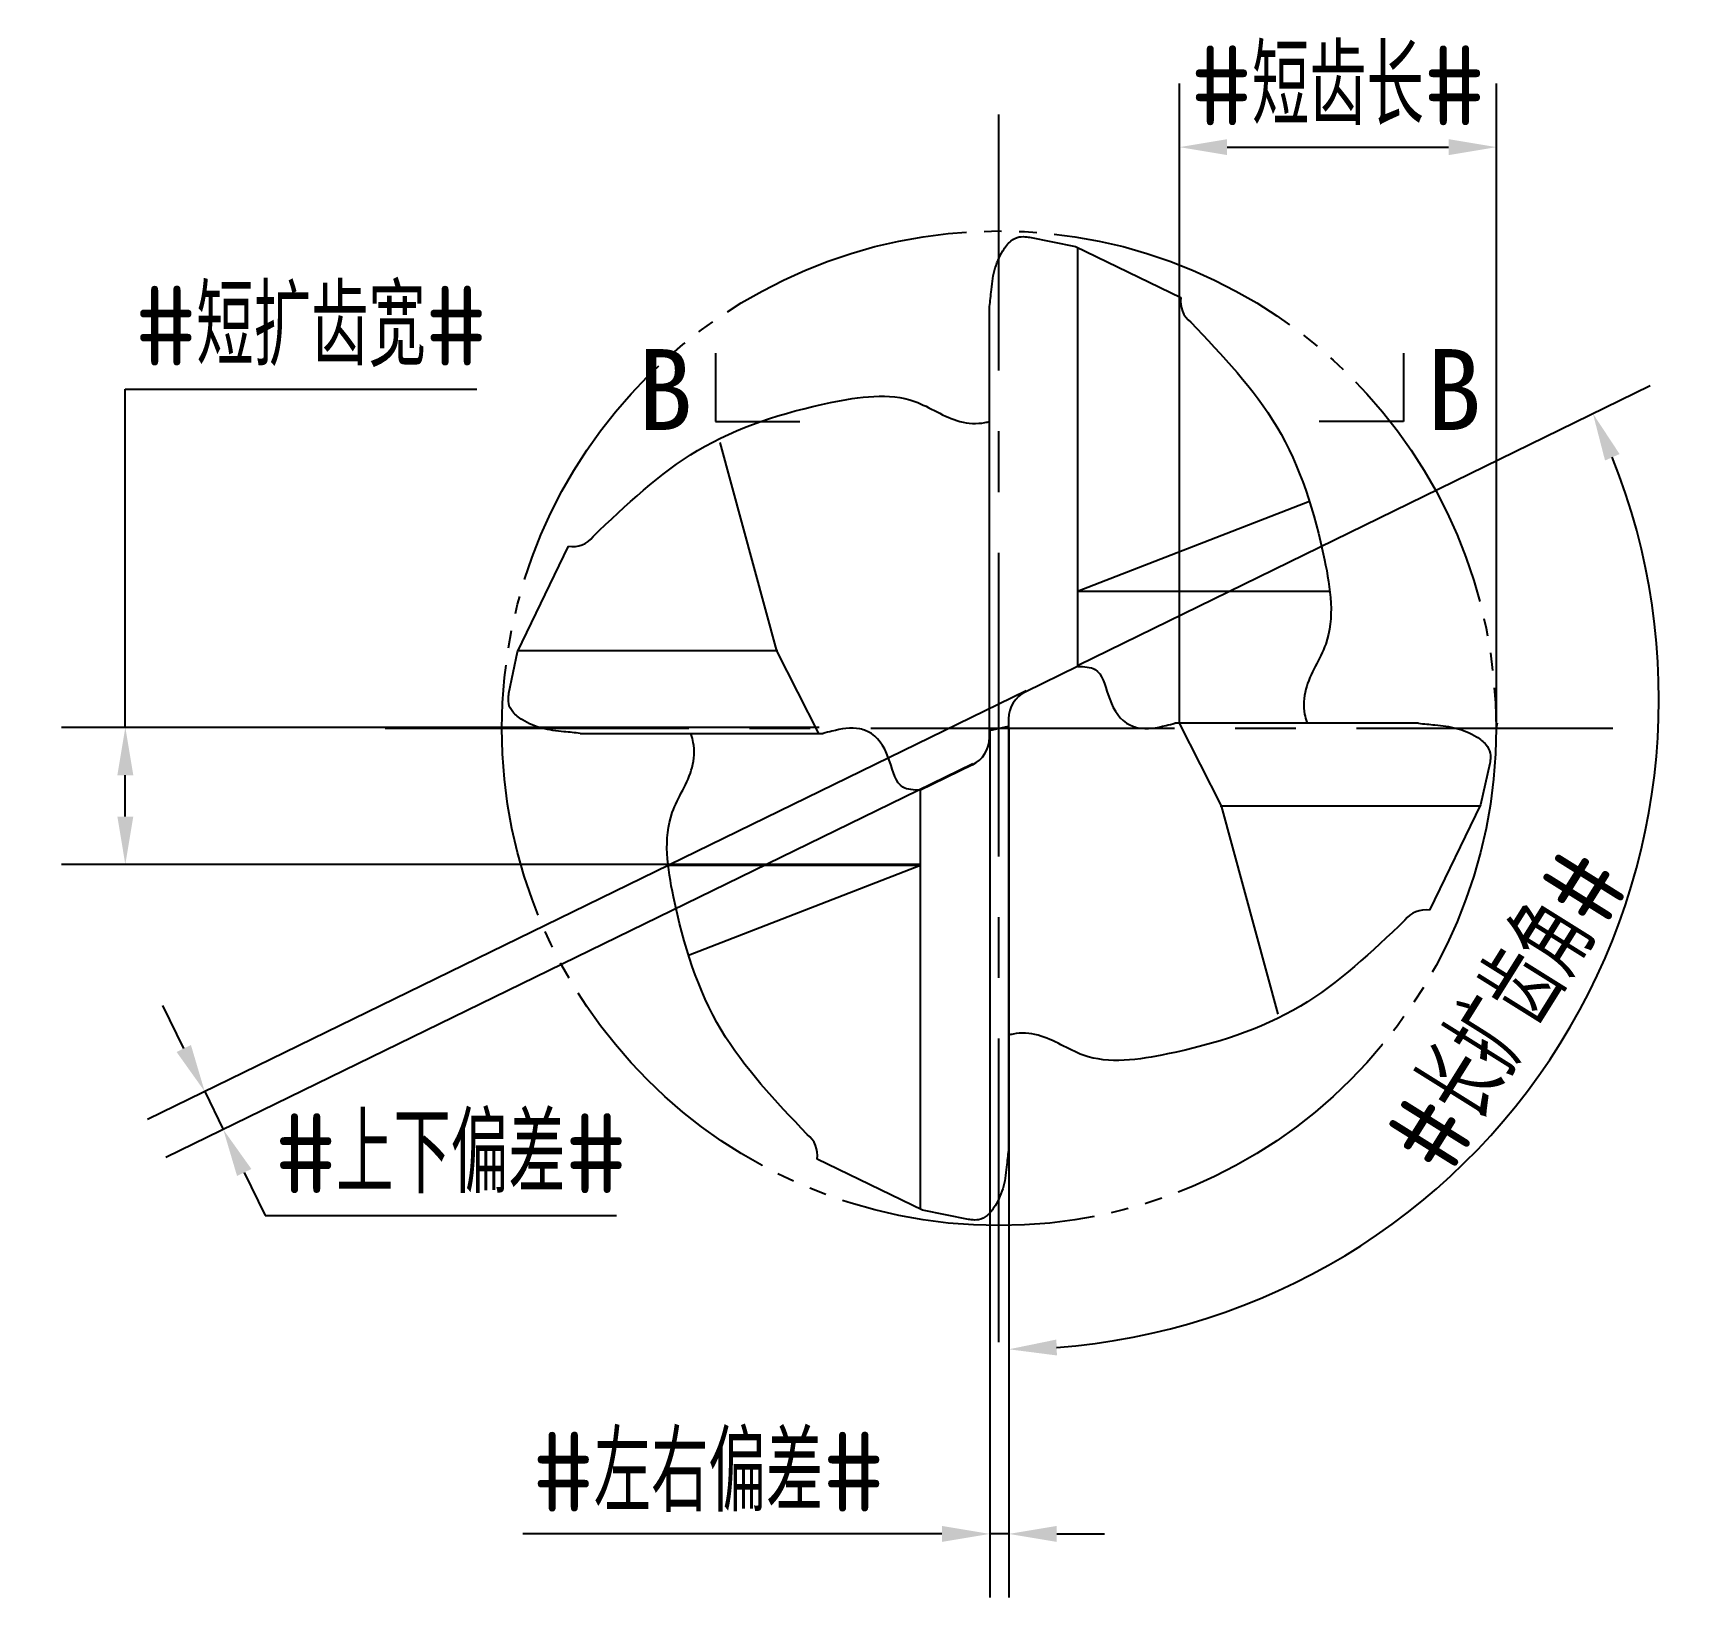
# Model space of a CAD drawing. Header units: millimetres. Extents: x 1232.8 to 1285.1, y 787.2 to 836.3.
import ezdxf

# ---------------------------------------------------------------- set-up
doc = ezdxf.new("R2010")
doc.units = ezdxf.units.MM
for name, pattern in [('ACAD_ISO04W100', [30, 24, -3, 0, -3]), ('CENTER', [50.8, 31.75, -6.35, 6.35, -6.35]), ('JIS_09_08', [10.75, 8, -0.55, 0.55, -0.55, 0.55, -0.55])]:
    doc.linetypes.add(name, pattern=pattern)
for name, color, linetype in [('中心线', 2, 'ACAD_ISO04W100'), ('标注', 7, 'Continuous'), ('注释', 3, 'Continuous'), ('虚线轮廓', 1, 'Continuous'), ('轮廓', 4, 'Continuous')]:
    doc.layers.add(name, color=color, linetype=linetype)
doc.styles.add('CFST0', font='gbenor.shx', dxfattribs={"bigfont": 'gbcbig.shx'})
doc.styles.get("Standard").update_dxf_attribs({"font": 'gbenor.shx'})
doc.dimstyles.new('TYToolDesignC1-1', dxfattribs={"dimtxt": 2.5, "dimasz": 1.5, "dimexe": 2, "dimexo": 0, "dimtad": 1, "dimtoh": 1, "dimdec": 3, "dimdsep": 46, "dimtxsty": 'CFST0', "dimcen": 2.502, "dimclrd": 3, "dimclre": 3, "dimclrt": 3, "dimazin": 2, "dimtfac": 1, "dimtdec": 3, "dimtmove": 0, "dimatfit": 3, "dimfxl": 1, "dimarcsym": 0})

# ---------------------------------------------------------------- blocks, each defined once
blk = doc.blocks.new('*D5')
at = {"layer": 'Defpoints', "color": 0, "transparency": 16777216}
for p in [(1265.591, 816.479), (1263.421, 815.419), (1263.421, 815.419), (1263.421, 814.229), (1283.324, 810.954)]:
    blk.add_point(p, dxfattribs=at)
at = {"layer": '标注', "color": 3, "lineweight": -2, "transparency": 16777216}
for p, q in [((1265.591, 816.479), (1283.546, 825.249)), ((1263.421, 814.229), (1263.421, 793.02))]:
    blk.add_line(p, q, dxfattribs=at)
blk.add_arc((1263.421, 815.419), 20.398, 274.2143, 21.8203, dxfattribs=at)
at = {"layer": '标注', "color": 3, "transparency": 16777216}
for points in [[(1282.129, 822.899), (1282.586, 823.102), (1281.749, 824.371)], [(1264.929, 794.826), (1264.911, 795.325), (1263.421, 795.02)]]:
    blk.add_solid(points, dxfattribs=at)
at = {"layer": '标注', "color": 3, "transparency": 16777216, "insert": (1279.059, 805.646), "char_height": 2.5, "attachment_point": 5, "rotation": 57.9989, "style": 'CFST0'}
blk.add_mtext('#长扩齿角#', dxfattribs=at)
blk = doc.blocks.new('*D8')
at = {"layer": 'Defpoints', "color": 0, "transparency": 16777216}
for p in [(1257.471, 814.529), (1235.694, 810.229), (1260.651, 810.229)]:
    blk.add_point(p, dxfattribs=at)
at = {"layer": '标注', "color": 3, "lineweight": -2, "transparency": 16777216}
for p, q in [((1235.694, 814.529), (1235.694, 825.142)), ((1235.694, 825.142), (1246.723, 825.142)), ((1257.471, 814.529), (1233.694, 814.529)), ((1235.694, 811.729), (1235.694, 813.029)), ((1260.651, 810.229), (1233.694, 810.229))]:
    blk.add_line(p, q, dxfattribs=at)
at = {"layer": '标注', "color": 3, "transparency": 16777216}
for points in [[(1235.444, 813.029), (1235.944, 813.029), (1235.694, 814.529)], [(1235.444, 811.729), (1235.944, 811.729), (1235.694, 810.229)]]:
    blk.add_solid(points, dxfattribs=at)
at = {"layer": '标注', "color": 3, "transparency": 16777216, "insert": (1241.521, 827.1), "char_height": 2.5, "attachment_point": 5, "style": 'CFST0'}
blk.add_mtext('#短扩齿宽#', dxfattribs=at)
blk = doc.blocks.new('*D9')
at = {"layer": 'Defpoints', "color": 0, "transparency": 16777216}
for p in [(1278.721, 832.729), (1268.771, 814.689), (1278.721, 814.689)]:
    blk.add_point(p, dxfattribs=at)
at = {"layer": '标注', "color": 3, "lineweight": -2, "transparency": 16777216}
for p, q in [((1268.771, 814.689), (1268.771, 834.729)), ((1278.721, 814.689), (1278.721, 834.729)), ((1270.271, 832.729), (1277.221, 832.729))]:
    blk.add_line(p, q, dxfattribs=at)
at = {"layer": '标注', "color": 3, "transparency": 16777216}
for points in [[(1270.271, 832.979), (1270.271, 832.479), (1268.771, 832.729)], [(1277.221, 832.979), (1277.221, 832.479), (1278.721, 832.729)]]:
    blk.add_solid(points, dxfattribs=at)
at = {"layer": '标注', "color": 3, "transparency": 16777216, "insert": (1273.746, 834.659), "char_height": 2.5, "attachment_point": 5, "style": 'CFST0'}
blk.add_mtext('#短齿长#', dxfattribs=at)
blk = doc.blocks.new('*D6')
at = {"layer": 'Defpoints', "color": 0, "transparency": 16777216}
for p in [(1262.821, 814.499), (1263.421, 814.499), (1262.821, 789.229)]:
    blk.add_point(p, dxfattribs=at)
at = {"layer": '标注', "color": 3, "lineweight": -2, "transparency": 16777216}
for p, q in [((1262.821, 814.499), (1262.821, 787.229)), ((1263.421, 814.499), (1263.421, 787.229)), ((1261.321, 789.229), (1248.166, 789.229)), ((1263.421, 789.229), (1262.821, 789.229)), ((1264.921, 789.229), (1266.421, 789.229))]:
    blk.add_line(p, q, dxfattribs=at)
at = {"layer": '标注', "color": 3, "transparency": 16777216}
for points in [[(1261.321, 789.479), (1261.321, 788.979), (1262.821, 789.229)], [(1264.921, 789.479), (1264.921, 788.979), (1263.421, 789.229)]]:
    blk.add_solid(points, dxfattribs=at)
at = {"layer": '标注', "color": 3, "transparency": 16777216, "insert": (1253.994, 791.172), "char_height": 2.5, "attachment_point": 5, "style": 'CFST0'}
blk.add_mtext('#左右偏差#', dxfattribs=at)
blk = doc.blocks.new('*D7')
at = {"layer": 'Defpoints', "color": 0, "transparency": 16777216}
for p in [(1263.961, 815.679), (1262.291, 813.389), (1238.767, 801.915)]:
    blk.add_point(p, dxfattribs=at)
at = {"layer": '标注', "color": 3, "lineweight": -2, "transparency": 16777216}
for p, q in [((1263.961, 815.679), (1236.388, 802.23)), ((1262.291, 813.389), (1236.969, 801.038)), ((1237.528, 804.455), (1236.87, 805.803)), ((1238.185, 803.107), (1238.767, 801.915)), ((1239.424, 800.567), (1240.082, 799.219)), ((1240.082, 799.219), (1251.111, 799.219))]:
    blk.add_line(p, q, dxfattribs=at)
at = {"layer": '标注', "color": 3, "transparency": 16777216}
for points in [[(1237.753, 804.565), (1237.303, 804.346), (1238.185, 803.107)], [(1239.649, 800.677), (1239.2, 800.457), (1238.767, 801.915)]]:
    blk.add_solid(points, dxfattribs=at)
at = {"layer": '标注', "color": 3, "transparency": 16777216, "insert": (1245.909, 801.163), "char_height": 2.5, "attachment_point": 5, "style": 'CFST0'}
blk.add_mtext('#上下偏差#', dxfattribs=at)

msp = doc.modelspace()

# ---------------------------------------------------------------- linework, layer by layer
at = {"layer": '中心线', "linetype": 'CENTER', "ltscale": 0.3}
for p, q in [((1263.1107, 795.2397), (1263.1107, 833.7573)), ((1243.852, 814.4985), (1282.3695, 814.4985))]:
    msp.add_line(p, q, dxfattribs=at)
at = {"layer": '注释'}
for p, q in [((1254.2166, 826.2669), (1254.2166, 824.1211)), ((1275.8067, 826.2669), (1275.8067, 824.1211)), ((1254.2166, 824.1211), (1256.8637, 824.1211)), ((1275.8067, 824.1211), (1273.1597, 824.1211))]:
    msp.add_line(p, q, dxfattribs=at)
at = {"layer": '虚线轮廓', "color": 7, "linetype": 'JIS_09_08'}
msp.add_circle((1263.1107, 814.4985), 15.6, dxfattribs=at)
at = {"layer": '轮廓'}
for p, q in [((1264.0727, 829.9037), (1265.5142, 829.6119)), ((1262.8108, 814.2076), (1262.8108, 827.6645)), ((1256.1352, 816.93), (1254.3572, 823.4683)), ((1265.5729, 818.8058), (1272.8527, 821.6229)), ((1265.5729, 818.8058), (1273.4927, 818.8058)), ((1256.1674, 816.93), (1248.011, 816.93)), ((1257.4584, 814.3397), (1256.1352, 816.93)), ((1263.9498, 815.6508), (1265.5772, 816.4445)), ((1263.4107, 814.7939), (1263.4107, 801.3325)), ((1249.9726, 814.3397), (1257.592, 814.3397)), ((1276.2763, 814.6573), (1268.6295, 814.6573)), ((1268.7632, 814.6573), (1270.0863, 812.0671)), ((1278.7429, 814.6573), (1278.7099, 814.6573)), ((1262.2772, 813.3537), (1260.6262, 812.5484)), ((1278.516, 813.3953), (1278.2242, 812.0951)), ((1270.0542, 812.0671), (1278.2106, 812.0671)), ((1270.0863, 812.0671), (1271.8643, 805.5287)), ((1260.6486, 810.1913), (1252.7289, 810.1913)), ((1260.6486, 810.1913), (1253.3688, 807.3742))]:
    msp.add_line(p, q, dxfattribs=at)
at = {"layer": '轮廓', "linetype": 'Continuous'}
for p, q in [((1265.5142, 829.6119), (1268.8196, 828.0114)), ((1265.5772, 829.5755), (1265.5772, 816.4405)), ((1247.9974, 816.9019), (1249.5979, 820.2073)), ((1247.733, 815.5961), (1247.9974, 816.9019)), ((1262.8108, 814.4319), (1263.4107, 814.5651)), ((1278.7429, 814.6573), (1278.7107, 814.4983)), ((1260.6444, 799.4215), (1260.6444, 812.5566)), ((1278.2242, 812.0951), (1276.6237, 808.7897)), ((1260.7074, 799.3851), (1257.4019, 800.9856)), ((1260.7074, 799.3851), (1257.4019, 800.9856)), ((1262.1489, 799.0933), (1260.7074, 799.3851)), ((1262.1489, 799.0933), (1260.7074, 799.3851))]:
    msp.add_line(p, q, dxfattribs=at)
for centre, radius, start, end in [((1269.6138, 827.8804), 0.8049, 170.62872, 232.96521), ((1249.7289, 821.0015), 0.8049, 260.62872, 322.96521), ((1264.3607, 814.7943), 0.95, 115.62465, 180.02178), ((1276.4926, 807.9955), 0.8049, 80.62872, 142.96521), ((1256.6077, 801.1167), 0.8049, 350.62872, 52.96521), ((1256.6077, 801.1167), 0.8049, 350.62872, 52.96521)]:
    msp.add_arc(centre, radius, start, end, dxfattribs=at)
at = {"layer": '轮廓'}
msp.add_arc((1261.8608, 814.2076), 0.95, 296, 0, dxfattribs=at)
for points in [[(1262.8107, 827.6641), (1262.8637, 828.1792), (1262.9702, 828.86), (1263.2352, 829.4802), (1263.4838, 829.783), (1263.749, 829.9125), (1263.9822, 829.9139), (1264.0727, 829.9037)], [(1269.129, 827.2378), (1271.825, 823.9593), (1273.3267, 819.7823), (1273.3621, 817.1389), (1272.739, 815.7229), (1272.7029, 814.9391), (1272.7666, 814.688)], [(1249.9726, 814.3397), (1249.4575, 814.3927), (1248.7767, 814.4992), (1248.1565, 814.7642), (1247.8537, 815.0127), (1247.7242, 815.278), (1247.7228, 815.5112), (1247.733, 815.6017)], [(1257.0926, 801.7592), (1254.3965, 805.0377), (1252.8948, 809.2147), (1252.8595, 811.8582), (1253.4825, 813.2742), (1253.5186, 814.0579), (1253.4549, 814.3091)], [(1276.2763, 814.6573), (1276.7914, 814.6043), (1277.4723, 814.4978), (1278.0924, 814.2328), (1278.3952, 813.9843), (1278.5247, 813.7191), (1278.5261, 813.4858), (1278.516, 813.3953)], [(1263.4107, 801.3329), (1263.3577, 800.8178), (1263.2512, 800.137), (1262.9862, 799.5168), (1262.7377, 799.214), (1262.4725, 799.0845), (1262.2392, 799.0831), (1262.1488, 799.0933)]]:
    msp.add_spline(points, degree=3, dxfattribs=at)
for points, knots in [([(1250.3715, 820.5167), (1251.413, 821.5081), (1253.5437, 823.5361), (1257.1631, 824.6641), (1260.2006, 825.1251), (1261.6052, 824.0965), (1262.4634, 824.0379), (1262.7642, 824.1111), (1262.8108, 824.1236)], [0, 0, 0, 0, 4.2446518, 8.6834155, 11.327089, 12.8740937, 13.6586791, 13.8031158, 13.8031158, 13.8031158, 13.8031158]), ([(1265.5814, 816.4411), (1265.7824, 816.4347), (1266.3092, 816.4178), (1266.5225, 815.455), (1266.883, 814.7344), (1267.6295, 814.428), (1268.1615, 814.5376), (1268.5384, 814.6337), (1268.6295, 814.6573)], [0, 0, 0, 0, 0.1771837, 0.4646015, 0.8021038, 0.926574, 1.2098594, 1.3007511, 1.3007511, 1.3007511, 1.3007511]), ([(1260.6401, 812.556), (1260.4392, 812.5624), (1259.9124, 812.5792), (1259.699, 813.5421), (1259.3386, 814.2627), (1258.5921, 814.5691), (1258.0601, 814.4594), (1257.6832, 814.3633), (1257.592, 814.3397)], [0, 0, 0, 0, 0.1771837, 0.4646015, 0.8021038, 0.926574, 1.2098594, 1.3007511, 1.3007511, 1.3007511, 1.3007511]), ([(1275.85, 808.4803), (1274.8085, 807.489), (1272.6778, 805.4609), (1269.0585, 804.333), (1266.0209, 803.8719), (1264.6164, 804.9005), (1263.7581, 804.9591), (1263.4573, 804.8859), (1263.4107, 804.8734)], [0, 0, 0, 0, 4.2446518, 8.6834155, 11.327089, 12.8740937, 13.6586791, 13.8032057, 13.8032057, 13.8032057, 13.8032057])]:
    msp.add_open_spline(points, degree=3, knots=knots, dxfattribs=at)

# ---------------------------------------------------------------- texts
at = {"layer": '注释', "char_height": 2.53935, "width": 21.860635}
for insert, attachment_point in [((1251.7719, 826.394), 1), ((1278.2515, 826.394), 3)]:
    msp.add_mtext('{\\f宋体|b0|i0|c134|p2;B}', dxfattribs=dict(at, insert=insert, attachment_point=attachment_point))

# ---------------------------------------------------------------- dimensions: what is measured, and where the dimension line sits
at = {"layer": '标注'}
for base, p1, p2, text, picture, middle in [((1278.7207, 832.7285), (1268.7707, 814.6885), (1278.7207, 814.6885), '#短齿长#', '*D9', (1273.7457, 834.6587)), ((1262.8207, 789.2285), (1263.4207, 814.4985), (1262.8207, 814.4985), '#左右偏差#', '*D6', (1253.9935, 791.1724))]:
    dim = msp.add_linear_dim(base=base, p1=p1, p2=p2, text=text, dimstyle='TYToolDesignC1-1', dxfattribs=at)
    dim.commit()
    dim.dimension.update_dxf_attribs({"geometry": picture, "text_midpoint": middle})
for base, p1, p2, angle, text, picture, middle in [((1235.6935, 810.2285), (1257.4707, 814.5285), (1260.6507, 810.2285), 90, '#短扩齿宽#', '*D8', (1241.5207, 825.1418)), ((1238.7668, 801.9151), (1263.9607, 815.6785), (1262.2907, 813.3885), 296, '#上下偏差#', '*D7', (1245.9092, 799.2188))]:
    dim = msp.add_linear_dim(base=base, p1=p1, p2=p2, angle=angle, text=text, dimstyle='TYToolDesignC1-1', dxfattribs=at)
    dim.commit()
    dim.dimension.update_dxf_attribs({"geometry": picture, "text_midpoint": middle, "dimtype": 160})
dim = msp.add_angular_dim_2l(base=(1283.3241, 810.9536), line1=((1263.4207, 815.4185), (1265.5907, 816.4785)), line2=((1263.4207, 815.4185), (1263.4207, 814.2285)), text='#长扩齿角#', dimstyle='TYToolDesignC1-1', dxfattribs=at)
dim.commit()
dim.dimension.update_dxf_attribs({"geometry": '*D5', "text_midpoint": (1280.7191, 804.6089), "dimtype": 162})

doc.saveas('drawing.dxf')
